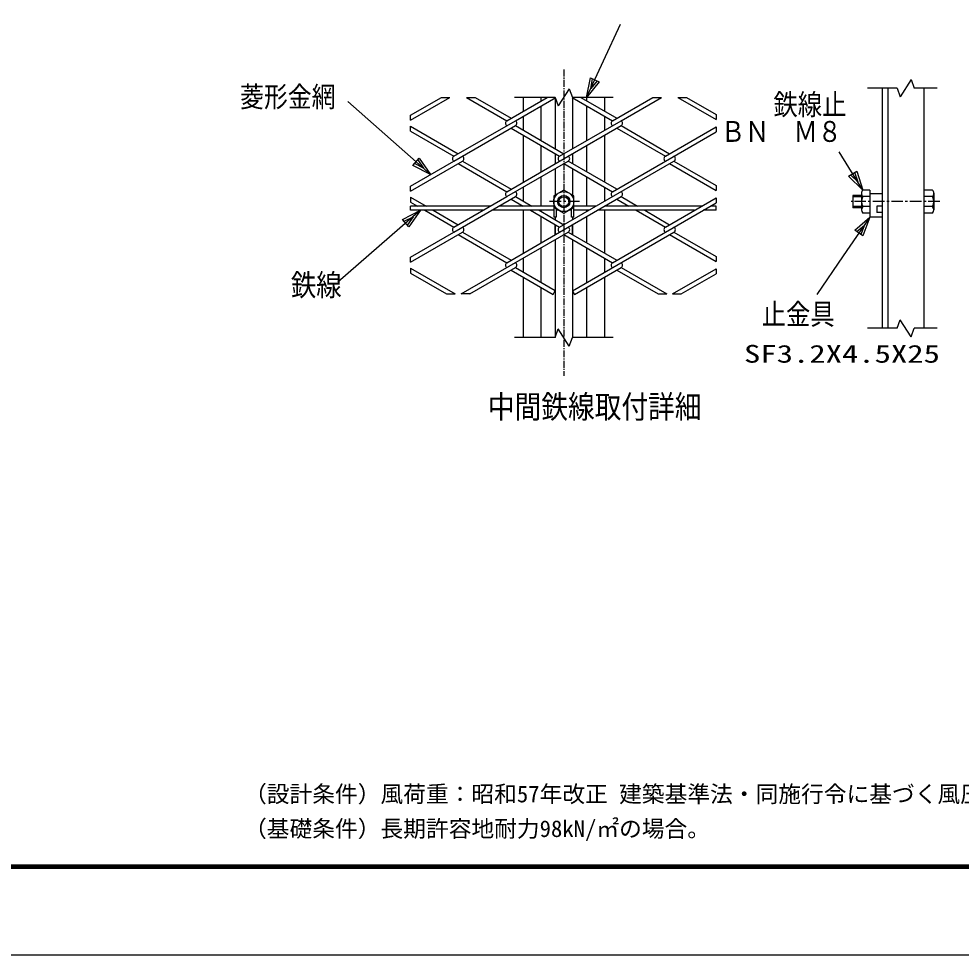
# Model space of a CAD drawing. Units: millimetres, scale not verified. Extents: x -4455 to 4455, y -3150 to 3150.
# Drawn here: x 400 to 2439, y -3150 to -1124 of the extents above; entities that cross this region are included whole.
import ezdxf
from ezdxf.enums import TextEntityAlignment as Align

# ---------------------------------------------------------------- set-up
doc = ezdxf.new("R2010")
doc.units = ezdxf.units.MM
doc.header["$LTSCALE"] = 20
doc.linetypes.add('USER1', pattern=[1.125, 0.75, -0.125, 0.125, -0.125])
doc.linetypes.add('USER2', pattern=[2, 1.25, -0.25, 0.25, -0.25])
for name, color, linetype, lineweight in [('0-0_1', 7, 'Continuous', 25), ('0-1_2', 7, 'Continuous', 25), ('0-2_0', 4, 'Continuous', 25), ('0-4_EXTCNT-LMEC0', 2, 'Continuous', 25), ('0-6_WAKU', 7, 'Continuous', 25)]:
    doc.layers.add(name, color=color, linetype=linetype, lineweight=lineweight)
doc.layers.add('0-8_D-TTL-TXT', color=7, linetype='Continuous')
doc.styles.add('ＭＳ ゴシック', font='')
doc.styles.get('ＭＳ ゴシック').set_extended_font_data('MS Gothic')

# ---------------------------------------------------------------- blocks, each defined once
blk = doc.blocks.new('C6')
at = {"layer": '0-0_1', "color": 4}
blk.add_line((123468.4, 40684.1), (124940, 43849.3), dxfattribs=at)
blk.add_lwpolyline([(124013, 41357.3), (123468.4, 40684.1), (123632.1, 41534.4)], close=True, dxfattribs=at)
blk.add_lwpolyline([(123917.8, 41401.6), (123645.5, 41065), (123727.4, 41490.1)], dxfattribs=at)
blk = doc.blocks.new('C7')
at = {"layer": '0-0_1', "color": 4}
blk.add_line((116716.1, 37343.7), (113134.7, 40506.1), dxfattribs=at)
blk.add_lwpolyline([(116225.5, 38057.1), (116716.1, 37343.7), (115947.5, 37742.3)], close=True, dxfattribs=at)
blk.add_lwpolyline([(116156, 37978.4), (116401.3, 37621.7), (116017, 37821)], dxfattribs=at)
blk = doc.blocks.new('C8')
at = {"layer": '0-0_1', "color": 4}
blk.add_line((135422.4, 36674), (134398.6, 38324.4), dxfattribs=at)
blk.add_lwpolyline([(135158.1, 37498.6), (135422.4, 36674), (134801.2, 37277.1)], close=True, dxfattribs=at)
blk.add_lwpolyline([(135068.9, 37443.2), (135201, 37030.9), (134890.4, 37332.5)], dxfattribs=at)
blk = doc.blocks.new('C9')
at = {"layer": '0-0_1', "color": 4}
blk.add_line((135729.1, 35507.4), (134573.6, 33820.7), dxfattribs=at)
blk.add_lwpolyline([(135081.1, 34933.1), (135729.1, 35507.4), (135427.6, 34695.7)], close=True, dxfattribs=at)
blk.add_lwpolyline([(135167.7, 34873.7), (135491.7, 35160.9), (135341, 34755.1)], dxfattribs=at)
blk = doc.blocks.new('C10')
at = {"layer": '0-0_1', "color": 4}
blk.add_line((116273, 35797.2), (112704.2, 32689.8), dxfattribs=at)
blk.add_lwpolyline([(115501.6, 35404), (116273, 35797.2), (115777.4, 35087.3)], close=True, dxfattribs=at)
blk.add_lwpolyline([(115570.5, 35324.8), (115956.2, 35521.4), (115708.4, 35166.4)], dxfattribs=at)

msp = doc.modelspace()

# ---------------------------------------------------------------- linework, layer by layer
at = {"layer": '0-0_1', "color": 4, "linetype": 'USER1'}
msp.add_line((1579, -1233.85), (1579, -1896.45), dxfattribs=at)
at = {"layer": '0-0_1', "color": 4}
for p, q in [((2330.75, -1255.41), (2307.06, -1292.65)), ((2330.75, -1255.41), (2337.53, -1274.03)), ((1590.84, -1275.41), (1567.15, -1312.65)), ((1590.84, -1275.41), (1597.62, -1294.03)), ((2300.28, -1274.03), (2236.3, -1274.03)), ((2300.28, -1274.03), (2307.06, -1292.65)), ((2386.86, -1274.03), (2337.53, -1274.03)), ((1314.08, -1294.03), (1332.7, -1294.03)), ((1368.29, -1294.03), (1386.91, -1294.03)), ((1560.37, -1294.03), (1472.33, -1294.03)), ((1560.37, -1294.03), (1567.15, -1312.65)), ((1685.66, -1294.03), (1597.62, -1294.03)), ((1771.71, -1294.03), (1790.34, -1294.03)), ((1825.93, -1294.03), (1844.55, -1294.03)), ((1247.29, -1343.34), (1247.29, -1332.59)), ((1908.81, -1331.13), (1908.81, -1341.88)), ((1247.29, -1367.03), (1247.29, -1356.28)), ((1908.81, -1357.74), (1908.81, -1368.49)), ((1247.29, -1496.96), (1247.29, -1486.2)), ((1908.81, -1484.74), (1908.81, -1495.5)), ((2223.17, -1508.87), (2204.84, -1508.87)), ((1247.29, -1509.89), (1247.29, -1520.64)), ((1247.29, -1538.37), (1247.29, -1529.37)), ((1908.81, -1511.35), (1908.81, -1522.1)), ((1908.81, -1538.37), (1908.81, -1529.37)), ((2223.17, -1530.2), (2204.84, -1530.2)), ((1247.29, -1650.57), (1247.29, -1639.82)), ((1908.81, -1638.36), (1908.81, -1649.11)), ((1247.29, -1663.5), (1247.29, -1674.25)), ((1908.81, -1664.96), (1908.81, -1675.71)), ((1555.72, -1720.22), (1560.37, -1712.15)), ((1597.62, -1712.52), (1602.28, -1720.59)), ((1325.43, -1719.37), (1344.06, -1719.37)), ((1375.56, -1719.37), (1356.93, -1719.37)), ((1783.07, -1719.37), (1801.69, -1719.37)), ((1814.57, -1719.37), (1833.19, -1719.37)), ((2300.28, -1793.72), (2236.3, -1793.72)), ((2300.28, -1793.72), (2307.06, -1775.09)), ((2330.75, -1812.34), (2307.06, -1775.09)), ((2330.75, -1812.34), (2337.53, -1793.72)), ((2386.86, -1793.72), (2337.53, -1793.72)), ((1560.37, -1813.72), (1472.33, -1813.72)), ((1560.37, -1813.72), (1567.15, -1795.09)), ((1590.84, -1832.34), (1567.15, -1795.09)), ((1590.84, -1832.34), (1597.62, -1813.72)), ((1685.66, -1813.72), (1597.62, -1813.72))]:
    msp.add_line(p, q, dxfattribs=at)
at = {"layer": '0-0_1'}
for p, q in [((2268.17, -1274.03), (2268.17, -1793.72)), ((2280.17, -1274.03), (2280.17, -1793.72)), ((2358.17, -1274.03), (2358.17, -1793.72)), ((1247.29, -1343.34), (1332.7, -1294.03)), ((1247.29, -1332.59), (1314.08, -1294.03)), ((1368.29, -1294.03), (1455.59, -1344.43)), ((1386.91, -1294.03), (1464.9, -1339.06)), ((1455.59, -1344.43), (1542.89, -1294.03)), ((1474.22, -1344.43), (1561.52, -1294.03)), ((1490.95, -1294.03), (1490.95, -1324.02)), ((1529.54, -1294.03), (1529.54, -1301.74)), ((1560.37, -1294.03), (1560.37, -1404.93)), ((1597.11, -1294.03), (1684.41, -1344.43)), ((1597.62, -1294.03), (1597.62, -1405.3)), ((1615.73, -1294.03), (1693.72, -1339.06)), ((1628.47, -1294.03), (1628.47, -1301.38)), ((1667.04, -1294.03), (1667.04, -1323.65)), ((1684.41, -1344.43), (1771.71, -1294.03)), ((1703.03, -1344.43), (1790.34, -1294.03)), ((1825.93, -1294.03), (1908.81, -1341.88)), ((1844.55, -1294.03), (1908.81, -1331.13)), ((1529.54, -1312.49), (1529.54, -1387.13)), ((1628.47, -1312.14), (1628.47, -1387.48)), ((1341.18, -1421.24), (1474.22, -1344.43)), ((1490.95, -1334.77), (1490.95, -1364.85)), ((1570, -1421.24), (1703.03, -1344.43)), ((1667.04, -1334.41), (1667.04, -1365.22)), ((1247.29, -1356.28), (1350.5, -1415.86)), ((1341.18, -1431.99), (1474.22, -1355.19)), ((1464.9, -1360.56), (1570, -1421.24)), ((1474.22, -1355.19), (1579.31, -1415.86)), ((1588.62, -1421.24), (1703.03, -1355.19)), ((1693.72, -1360.56), (1798.82, -1421.24)), ((1703.03, -1355.19), (1808.13, -1415.86)), ((1798.82, -1421.24), (1908.81, -1357.74)), ((1247.29, -1367.03), (1341.18, -1421.24)), ((1490.95, -1375.6), (1490.95, -1477.63)), ((1667.04, -1375.97), (1667.04, -1477.27)), ((1684.41, -1498.05), (1908.81, -1368.49)), ((1529.54, -1397.88), (1529.54, -1455.35)), ((1628.47, -1398.23), (1628.47, -1455)), ((1455.59, -1498.05), (1588.62, -1421.24)), ((1560.37, -1415.68), (1560.37, -1437.55)), ((1597.62, -1416.05), (1597.62, -1437.19)), ((1247.29, -1496.96), (1359.81, -1431.99)), ((1247.29, -1486.2), (1341.18, -1431.99)), ((1350.5, -1437.37), (1455.59, -1498.05)), ((1359.81, -1431.99), (1464.9, -1492.67)), ((1455.59, -1508.8), (1588.62, -1431.99)), ((1570, -1574.85), (1817.44, -1431.99)), ((1579.31, -1437.37), (1684.41, -1498.05)), ((1694.15, -1492.92), (1588.62, -1431.99)), ((1597.62, -1447.94), (1597.62, -1505.28)), ((1808.13, -1437.37), (1908.81, -1495.5)), ((1817.44, -1431.99), (1908.81, -1484.74)), ((1529.54, -1466.11), (1529.53, -1529.37)), ((1560.37, -1448.3), (1560.37, -1505.29)), ((1628.47, -1465.75), (1628.47, -1529.37)), ((1490.95, -1488.38), (1490.95, -1518.46)), ((1667.04, -1488.02), (1667.04, -1518.83)), ((1341.18, -1585.61), (1474.22, -1508.8)), ((1341.18, -1574.85), (1455.59, -1508.8)), ((1474.22, -1508.8), (1509.85, -1529.37)), ((1570, -1585.61), (1703.03, -1508.8)), ((1600.65, -1552.87), (1600.65, -1507.03)), ((1703.03, -1508.8), (1738.67, -1529.37)), ((2204.84, -1506.2), (2204.84, -1532.87)), ((2223.17, -1506.2), (2204.84, -1506.2)), ((2223.17, -1501.62), (2223.17, -1537.45)), ((2241.5, -1494.53), (2226.17, -1494.53)), ((2241.5, -1508.7), (2226.17, -1508.7)), ((2241.5, -1494.53), (2241.5, -1552.87)), ((2268.17, -1502.87), (2241.5, -1502.87)), ((2376.83, -1494.53), (2358.17, -1494.53)), ((2376.82, -1508.7), (2358.17, -1508.7)), ((2379.84, -1501.61), (2379.84, -1537.46)), ((1247.29, -1509.89), (1281.03, -1529.37)), ((1247.29, -1520.64), (1262.41, -1529.37)), ((1419.96, -1529.37), (1247.29, -1529.37)), ((1557.35, -1529.37), (1438.58, -1529.37)), ((1464.9, -1514.18), (1491.23, -1529.37)), ((1490.95, -1529.22), (1490.95, -1529.37)), ((1648.77, -1529.37), (1600.65, -1529.37)), ((1877.59, -1529.37), (1667.4, -1529.37)), ((1684.41, -1651.66), (1908.81, -1522.1)), ((1693.72, -1514.18), (1720.05, -1529.37)), ((1798.82, -1574.85), (1908.81, -1511.35)), ((1908.81, -1529.37), (1896.21, -1529.37)), ((2268.17, -1529.53), (2256.5, -1529.53)), ((2256.5, -1529.53), (2256.5, -1542.87)), ((1404.37, -1538.37), (1247.29, -1538.37)), ((1278, -1538.37), (1341.18, -1574.85)), ((1296.62, -1538.37), (1350.5, -1569.48)), ((1557.35, -1538.37), (1422.99, -1538.37)), ((1490.95, -1538.37), (1490.95, -1631.24)), ((1506.82, -1538.37), (1570, -1574.85)), ((1525.44, -1538.37), (1579.31, -1569.48)), ((1529.53, -1538.37), (1529.53, -1540.74)), ((1562.35, -1534.92), (1562.35, -1552.87)), ((1568.33, -1538.37), (1562.35, -1538.37)), ((1595.65, -1538.37), (1589.66, -1538.37)), ((1595.65, -1552.87), (1595.65, -1534.92)), ((1633.19, -1538.37), (1600.65, -1538.37)), ((1628.47, -1538.37), (1628.47, -1541.1)), ((1862, -1538.37), (1651.81, -1538.37)), ((1667.04, -1538.37), (1667.04, -1630.88)), ((1735.64, -1538.37), (1798.82, -1574.85)), ((1754.26, -1538.37), (1808.13, -1569.48)), ((1908.81, -1538.37), (1880.63, -1538.37)), ((2223.17, -1532.87), (2204.84, -1532.87)), ((2241.5, -1530.37), (2226.17, -1530.37)), ((2241.5, -1544.53), (2226.17, -1544.53)), ((2268.17, -1542.87), (2256.5, -1542.87)), ((2376.84, -1530.37), (2358.17, -1530.37)), ((2376.89, -1544.53), (2358.17, -1544.53)), ((1529.53, -1551.49), (1529.53, -1608.97)), ((1562.35, -1552.87), (1557.35, -1552.87)), ((1560.37, -1552.87), (1560.37, -1558.54)), ((1560.37, -1591.17), (1560.37, -1569.29)), ((1560.37, -1569.29), (1560.37, -1591.17)), ((1600.65, -1552.87), (1595.65, -1552.87)), ((1597.62, -1552.87), (1597.62, -1558.91)), ((1597.62, -1590.8), (1597.62, -1569.66)), ((1597.62, -1569.66), (1597.62, -1590.8)), ((1628.47, -1551.85), (1628.47, -1608.61)), ((2268.17, -1552.87), (2241.5, -1552.87)), ((1247.29, -1650.57), (1359.81, -1585.61)), ((1247.29, -1639.82), (1341.18, -1585.61)), ((1356.93, -1719.37), (1588.62, -1585.61)), ((1359.81, -1585.61), (1464.9, -1646.28)), ((1455.59, -1651.66), (1570, -1585.61)), ((1588.63, -1585.61), (1693.72, -1646.28)), ((1597.62, -1712.52), (1817.44, -1585.61)), ((1817.44, -1585.61), (1908.81, -1638.36)), ((1350.49, -1590.98), (1455.59, -1651.66)), ((1579.31, -1590.98), (1684.41, -1651.66)), ((1808.13, -1590.98), (1908.81, -1649.11)), ((1529.53, -1619.72), (1529.53, -1694.35)), ((1628.47, -1619.36), (1628.47, -1694.71)), ((1490.95, -1642), (1490.95, -1672.08)), ((1667.04, -1641.63), (1667.04, -1672.44)), ((1247.29, -1663.5), (1344.06, -1719.37)), ((1375.56, -1719.37), (1474.22, -1662.41)), ((1464.9, -1667.79), (1555.72, -1720.22)), ((1474.22, -1662.41), (1560.37, -1712.15)), ((1602.28, -1720.59), (1703.03, -1662.41)), ((1693.72, -1667.79), (1783.07, -1719.37)), ((1703.03, -1662.41), (1801.69, -1719.37)), ((1814.57, -1719.37), (1908.81, -1664.96)), ((1247.29, -1674.25), (1325.43, -1719.37)), ((1490.95, -1682.83), (1490.95, -1813.72)), ((1667.04, -1683.19), (1667.04, -1813.72)), ((1833.19, -1719.37), (1908.81, -1675.71)), ((1529.53, -1705.1), (1529.53, -1813.72)), ((1628.47, -1705.46), (1628.47, -1813.72))]:
    msp.add_line(p, q, dxfattribs=at)
at = {"layer": '0-0_1', "color": 4, "linetype": 'USER2'}
for p, q in [((1613.23, -1519.53), (1545.28, -1519.53)), ((2392.98, -1519.53), (2201.13, -1519.53))]:
    msp.add_line(p, q, dxfattribs=at)
at = {"layer": '0-0_1'}
for points in [[(1600.65, -1507.03), (1579, -1494.53), (1557.34, -1507.03), (1557.35, -1552.87)], [(1557.34, -1532.03), (1579, -1544.53), (1600.65, -1532.03)], [(1560.37, -1601.92), (1560.37, -1712.15), (1560.37, -1813.72)], [(1597.62, -1601.55), (1597.62, -1712.52), (1597.62, -1813.72)]]:
    msp.add_lwpolyline(points, dxfattribs=at)
for radius in [21.65, 13.33]:
    msp.add_circle((1579, -1519.53), radius, dxfattribs=at)
at = {"layer": '0-0_1', "color": 4}
msp.add_circle((1579, -1519.53), 10.67, dxfattribs=at)
at = {"layer": '0-0_1'}
for centre, radius, start, end in [((1458.7, -1349.81), 6.21, 120.00161, 239.99838), ((1471.11, -1349.81), 6.21, 300.00168, 59.99832), ((1687.51, -1349.81), 6.21, 120.00161, 239.99838), ((1699.93, -1349.81), 6.21, 300.00168, 59.99832), ((1344.29, -1426.62), 6.21, 120.00161, 239.99838), ((1356.7, -1426.62), 6.21, 300.00168, 59.99832), ((1573.11, -1426.62), 6.21, 120.00161, 239.99838), ((1585.52, -1426.62), 6.21, 300.00168, 59.99832), ((1801.92, -1426.62), 6.21, 120.00161, 239.99838), ((1814.34, -1426.62), 6.21, 300.00168, 59.99832), ((1458.7, -1503.42), 6.21, 120.00161, 239.99838), ((1471.11, -1503.42), 6.21, 300.00168, 59.99832), ((1687.51, -1503.42), 6.21, 120.00161, 239.99838), ((1699.93, -1503.42), 6.21, 300.00168, 59.99832), ((2232.81, -1501.59), 9.68, 133.23149, 226.94679), ((2244.36, -1519.59), 21.18, 149.07794, 210.64148), ((2370.2, -1501.59), 9.68, 313.05395, 46.76926), ((2358.65, -1519.59), 21.18, 329.3584, 30.92194), ((2233.42, -1537.5), 10.17, 135.46316, 224.1324), ((2369.59, -1537.5), 10.17, 315.86685, 44.53607), ((1344.29, -1580.23), 6.21, 120.00161, 239.99838), ((1356.7, -1580.23), 6.21, 300.00168, 59.99832), ((1573.11, -1580.23), 6.21, 120.00161, 239.99838), ((1585.52, -1580.23), 6.21, 300.00168, 59.99832), ((1801.92, -1580.23), 6.21, 120.00161, 239.99838), ((1814.34, -1580.23), 6.21, 300.00168, 59.99832), ((1458.7, -1657.04), 6.21, 120.00161, 239.99838), ((1471.11, -1657.04), 6.21, 300.00168, 59.99832), ((1687.51, -1657.04), 6.21, 120.00161, 239.99838), ((1699.93, -1657.04), 6.21, 300.00168, 59.99832)]:
    msp.add_arc(centre, radius, start, end, dxfattribs=at)
at = {"layer": '0-1_2'}
msp.add_line((2358.17, -1503.4), (2358.17, -1535.69), dxfattribs=at)
at = {"layer": '0-4_EXTCNT-LMEC0', "color": 4}
msp.add_line((2183.73, -1637.2), (2126.67, -1720.78), dxfattribs=at)
at = {"layer": '0-6_WAKU', "color": 3}
msp.add_lwpolyline([(-4455, 3150), (4455, 3150), (4455, -3150), (-4455, -3150)], close=True, dxfattribs=at)
at = {"layer": '0-6_WAKU'}
for points in [[(-4155, 2962.5), (4155, 2962.5), (4155, -2962.5), (-4155, -2962.5)], [(-4153.13, 2960.62), (4153.12, 2960.62), (4153.12, -2960.63), (-4153.13, -2960.63)], [(-4151.25, 2958.75), (4151.25, 2958.75), (4151.25, -2958.75), (-4151.25, -2958.75)], [(-4149.38, 2956.87), (4149.37, 2956.87), (4149.37, -2956.88), (-4149.38, -2956.88)], [(-4147.5, 2955), (4147.5, 2955), (4147.5, -2955), (-4147.5, -2955)]]:
    msp.add_lwpolyline(points, close=True, dxfattribs=at)

# ---------------------------------------------------------------- block references
at = {"layer": '0-2_0', "xscale": 0.05, "yscale": 0.05}
for name in ['C6', 'C7', 'C8', 'C10', 'C9']:
    msp.add_blockref(name, (-4544.95, -3328.24), dxfattribs=at)

# ---------------------------------------------------------------- texts
at = {"layer": '0-0_1', "color": 4, "style": 'ＭＳ ゴシック', "width": 0.85}
for s, height, p in [('菱形金網', 44.57, (878.26, -1328.37)), ('鉄線止', 45.45, (2032.62, -1345.75)), ('ＢＮ\u3000Ｍ８', 45.16, (1919.01, -1403.85)), ('鉄線', 47.36, (988.29, -1737.85)), ('止金具', 45.45, (2007.21, -1799.45)), ('中間鉄線取付詳細', 49.84, (1414.69, -2003.3))]:
    msp.add_text(s, height=height, dxfattribs=at).set_placement(p, align=Align.BOTTOM_LEFT)
at = {"layer": '0-4_EXTCNT-LMEC0', "color": 4, "style": 'ＭＳ ゴシック', "width": 1.35}
msp.add_text('SF3.2X4.5X25', height=38.48, dxfattribs=at).set_placement((1969.05, -1879.64), align=Align.BOTTOM_LEFT)
at = {"layer": '0-8_D-TTL-TXT', "style": 'ＭＳ ゴシック'}
for s, p in [('（設計条件）風荷重：昭和57年改正 建築基準法・同施行令に基づく風圧力に準拠。', (886.94, -2830.2)), ('（基礎条件）長期許容地耐力98kN/㎡の場合。', (886.94, -2905.2))]:
    msp.add_text(s, height=36.08, dxfattribs=at).set_placement(p, align=Align.BOTTOM_LEFT)

doc.saveas('drawing.dxf')
